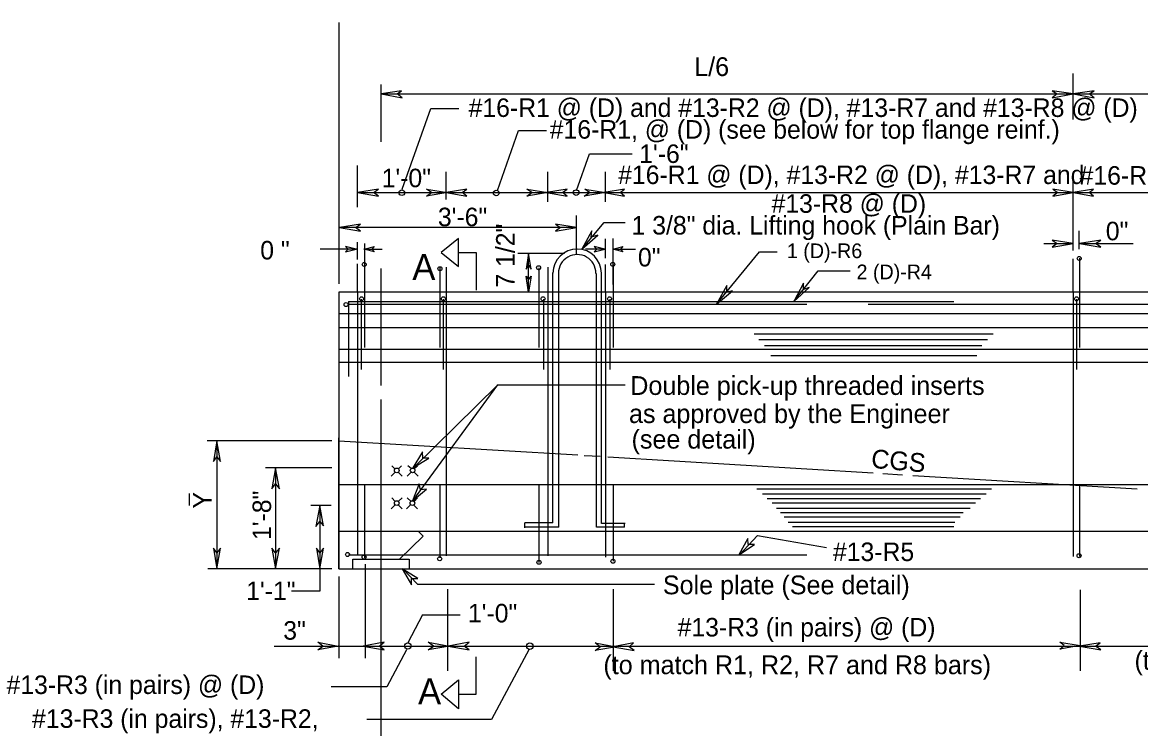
# Model space of a CAD drawing. Extents: x 499999.87 to 500002.82, y 499999.96 to 500001.79.
# Drawn here: x 500000.161 to 500000.735, y 500001.088 to 500001.45 of the extents above; entities that cross this region are included whole.
import ezdxf

# ---------------------------------------------------------------- set-up
doc = ezdxf.new("R2010")
doc.units = 0
doc.layers.add('1', color=7, linetype='Continuous')
doc.layers.add('2', color=7, linetype='Continuous')

# ---------------------------------------------------------------- blocks, each defined once
blk = doc.blocks.new('DIMEN')
at = {"layer": '1'}
blk.add_lwpolyline([(0, 0), (-0.455, 0.08), (-0.346, 0), (-0.452, -0.079)], close=True, dxfattribs=at)

msp = doc.modelspace()

# ---------------------------------------------------------------- linework, layer by layer
at = {"layer": '1'}
for p, q in [((500000.32349, 500001.45013), (500000.32349, 500001.31594)), ((500000.70046, 500001.40026), (500000.70046, 500001.42388)), ((500000.34514, 500001.38878), (500000.34514, 500001.41831)), ((500000.34514, 500001.41339), (500001.35663, 500001.41339)), ((500000.68537, 500001.41339), (500000.70046, 500001.41339)), ((500000.70046, 500001.41339), (500000.71424, 500001.41339)), ((500000.33301, 500001.35531), (500000.33301, 500001.37664)), ((500000.37861, 500001.35925), (500000.37861, 500001.37336)), ((500000.43077, 500001.35794), (500000.43077, 500001.37336)), ((500000.4603, 500001.35794), (500000.4603, 500001.37336)), ((500000.70046, 500001.33301), (500000.70046, 500001.37106)), ((500000.33301, 500001.36286), (500001.35663, 500001.36286)), ((500000.44554, 500001.33071), (500000.44554, 500001.35105)), ((500000.44816, 500001.33366), (500000.45965, 500001.34744)), ((500000.38419, 500001.34482), (500000.32382, 500001.34482)), ((500000.44554, 500001.34482), (500000.3832, 500001.34482)), ((500000.70341, 500001.34318), (500000.70341, 500001.33366)), ((500000.33301, 500001.32841), (500000.33301, 500001.33727)), ((500000.33661, 500001.33661), (500000.33661, 500001.31791)), ((500000.4603, 500001.32907), (500000.4603, 500001.33891)), ((500000.46424, 500001.31562), (500000.46424, 500001.33924)), ((500000.68537, 500001.33661), (500000.70046, 500001.33661)), ((500000.70374, 500001.33661), (500000.7313, 500001.33661)), ((500000.41535, 500001.33169), (500000.4393, 500001.33169)), ((500000.42093, 500001.31168), (500000.42093, 500001.33169)), ((500000.51739, 500001.30545), (500000.53937, 500001.33235)), ((500000.33301, 500001.31168), (500000.33301, 500001.32612)), ((500000.33661, 500001.32579), (500000.33661, 500001.28314)), ((500000.37861, 500001.32448), (500000.37861, 500001.17618)), ((500000.43077, 500001.32448), (500000.43077, 500001.17618)), ((500000.4603, 500001.31168), (500000.4603, 500001.32579)), ((500000.46424, 500001.32579), (500000.46424, 500001.28314)), ((500000.70046, 500001.31168), (500000.70046, 500001.32874)), ((500000.70374, 500001.32907), (500000.70374, 500001.28314)), ((500000.34514, 500001.26378), (500000.34514, 500001.32382)), ((500000.37533, 500001.32415), (500000.37533, 500001.28314)), ((500000.42618, 500001.32415), (500000.42618, 500001.28314)), ((500000.4334, 500001.31168), (500000.4334, 500001.32152)), ((500000.43635, 500001.31168), (500000.43635, 500001.32119)), ((500000.45571, 500001.31168), (500000.45571, 500001.32119)), ((500000.45833, 500001.31168), (500000.45833, 500001.32152)), ((500000.55709, 500001.30676), (500000.56955, 500001.32251)), ((500000.40518, 500001.3166), (500000.40518, 500001.31693)), ((500001.39272, 500001.31168), (500000.32349, 500001.31168)), ((500000.32349, 500001.31168), (500000.32349, 500001.16962)), ((500000.33301, 500001.31168), (500000.33301, 500001.17651)), ((500000.33497, 500001.30807), (500000.33497, 500001.27198)), ((500000.37697, 500001.30807), (500000.37697, 500001.27198)), ((500000.42848, 500001.30807), (500000.42848, 500001.27198)), ((500000.4334, 500001.19324), (500000.4334, 500001.31168)), ((500000.43635, 500001.19094), (500000.43635, 500001.31168)), ((500000.45571, 500001.19094), (500000.45571, 500001.31168)), ((500000.45833, 500001.19291), (500000.45833, 500001.31168)), ((500000.4603, 500001.31168), (500000.4603, 500001.17552)), ((500000.4626, 500001.30807), (500000.4626, 500001.27198)), ((500000.46916, 500001.31168), (500000.46916, 500001.31168)), ((500000.70046, 500001.31168), (500000.70046, 500001.17585)), ((500000.7021, 500001.30807), (500000.7021, 500001.27198)), ((500000.32841, 500001.30676), (500000.32841, 500001.26837)), ((500000.32841, 500001.30676), (500000.63911, 500001.30676)), ((500000.32841, 500001.30545), (500000.56365, 500001.30545)), ((500000.32841, 500001.30217), (500000.32841, 500001.26837)), ((500000.59514, 500001.30545), (500001.39272, 500001.30545)), ((500001.39272, 500001.30052), (500000.32349, 500001.30052)), ((500001.39272, 500001.29331), (500000.32349, 500001.29331)), ((500000.65945, 500001.29003), (500000.53675, 500001.29003)), ((500000.6565, 500001.28707), (500000.53904, 500001.28707)), ((500000.65354, 500001.28412), (500000.54199, 500001.28412)), ((500001.39272, 500001.28215), (500000.32349, 500001.28215)), ((500000.65092, 500001.27887), (500000.54528, 500001.27887)), ((500001.39272, 500001.27559), (500000.32349, 500001.27559)), ((500000.34514, 500001.17717), (500000.34514, 500001.25656)), ((500000.34514, 500001.24147), (500000.34514, 500001.25558)), ((500000.31988, 500001.23524), (500000.25591, 500001.23524)), ((500000.26083, 500001.23524), (500000.26083, 500001.16962)), ((500000.32349, 500001.16962), (500000.32349, 500001.23688)), ((500000.32349, 500001.16962), (500000.32349, 500001.23688)), ((500000.32349, 500001.16962), (500000.32349, 500001.23688)), ((500000.32349, 500001.23524), (500000.44619, 500001.22802)), ((500000.32349, 500001.16962), (500000.32349, 500001.23458)), ((500000.32349, 500001.16962), (500000.32349, 500001.23458)), ((500000.34514, 500001.06365), (500000.34514, 500001.23688)), ((500000.44948, 500001.22769), (500000.45768, 500001.22736)), ((500000.46161, 500001.22703), (500000.59777, 500001.21883)), ((500000.31988, 500001.22146), (500000.28576, 500001.22146)), ((500000.29101, 500001.22146), (500000.29101, 500001.16962)), ((500000.35236, 500001.2208), (500000.35072, 500001.22244)), ((500000.354, 500001.2208), (500000.35564, 500001.22244)), ((500000.36056, 500001.22113), (500000.35892, 500001.22244)), ((500000.3622, 500001.22113), (500000.36385, 500001.22244)), ((500000.35039, 500001.21719), (500000.35236, 500001.21916)), ((500000.35597, 500001.21719), (500000.354, 500001.21916)), ((500000.3586, 500001.21719), (500000.36056, 500001.21916)), ((500000.36417, 500001.21719), (500000.3622, 500001.21916)), ((500000.60269, 500001.2185), (500000.61286, 500001.21785)), ((500000.61811, 500001.21752), (500000.73327, 500001.21063)), ((500000.32349, 500001.21293), (500001.39272, 500001.21293)), ((500000.33661, 500001.21293), (500000.33661, 500001.1752)), ((500000.37533, 500001.21293), (500000.37533, 500001.1752)), ((500000.42618, 500001.21293), (500000.42618, 500001.1729)), ((500000.46424, 500001.21293), (500000.46424, 500001.17356)), ((500000.53806, 500001.21063), (500000.65846, 500001.21063)), ((500000.70374, 500001.21293), (500000.70374, 500001.17585)), ((500000.35236, 500001.20407), (500000.35072, 500001.20604)), ((500000.354, 500001.20407), (500000.35597, 500001.20604)), ((500000.36056, 500001.20407), (500000.3586, 500001.20604)), ((500000.3622, 500001.20407), (500000.36385, 500001.20604)), ((500000.54101, 500001.20801), (500000.65584, 500001.20801)), ((500000.54331, 500001.20571), (500000.65289, 500001.20571)), ((500000.31955, 500001.2021), (500000.30906, 500001.2021)), ((500000.31365, 500001.2021), (500000.31365, 500001.15814)), ((500000.32349, 500001.16962), (500000.32349, 500001.19849)), ((500000.32349, 500001.16962), (500000.32349, 500001.19849)), ((500000.35039, 500001.20046), (500000.35236, 500001.20243)), ((500000.35597, 500001.20046), (500000.354, 500001.20243)), ((500000.35827, 500001.20046), (500000.36024, 500001.20243)), ((500000.36385, 500001.20046), (500000.36188, 500001.20243)), ((500000.54593, 500001.20341), (500000.65026, 500001.20341)), ((500000.54823, 500001.20079), (500000.64764, 500001.20079)), ((500000.5502, 500001.19849), (500000.64403, 500001.19849)), ((500000.41896, 500001.19062), (500000.41896, 500001.19324)), ((500000.4334, 500001.19324), (500000.41896, 500001.19324)), ((500000.47047, 500001.19291), (500000.45833, 500001.19291)), ((500000.47014, 500001.19094), (500000.47014, 500001.19324)), ((500000.55217, 500001.19619), (500000.64239, 500001.19619)), ((500000.55413, 500001.19357), (500000.63976, 500001.19357)), ((500000.32349, 500001.18898), (500000.91503, 500001.18898)), ((500000.3668, 500001.18635), (500000.36417, 500001.18898)), ((500000.43635, 500001.19094), (500000.41896, 500001.19094)), ((500000.47014, 500001.19094), (500000.45571, 500001.19094)), ((500000.53839, 500001.18668), (500000.57382, 500001.18045)), ((500000.55643, 500001.19127), (500000.63911, 500001.19127)), ((500000.35466, 500001.17454), (500000.3668, 500001.18635)), ((500000.32349, 500001.16962), (500000.32349, 500001.17684)), ((500000.32841, 500001.17684), (500000.56365, 500001.17684)), ((500000.32841, 500001.17684), (500000.32841, 500001.17684)), ((500000.31988, 500001.16962), (500000.25623, 500001.16962)), ((500000.32349, 500001.16962), (500000.39075, 500001.16962)), ((500000.32349, 500001.16962), (500000.92946, 500001.16962)), ((500000.32349, 500001.16962), (500000.33071, 500001.16962)), ((500000.32349, 500001.16962), (500000.34514, 500001.16962)), ((500000.33071, 500001.16962), (500000.33071, 500001.17454)), ((500000.33071, 500001.17454), (500000.33563, 500001.17454)), ((500000.33563, 500001.17454), (500000.35958, 500001.17454)), ((500000.33694, 500001.17192), (500000.33694, 500001.12369)), ((500000.35958, 500001.17454), (500000.35958, 500001.16929)), ((500000.32349, 500001.16568), (500000.32349, 500001.12369)), ((500000.31365, 500001.15814), (500000.29921, 500001.15814)), ((500000.36385, 500001.16175), (500000.48556, 500001.16175)), ((500000.37927, 500001.15912), (500000.37927, 500001.11713)), ((500000.46424, 500001.15912), (500000.46424, 500001.11713)), ((500000.70407, 500001.15879), (500000.70407, 500001.11713)), ((500000.29035, 500001.12992), (500001.35269, 500001.12992))]:
    msp.add_line(p, q, dxfattribs=at)
for points in [[(500000.34514, 500001.41339), (500000.35597, 500001.41142), (500000.35335, 500001.41339), (500000.35564, 500001.41503)], [(500000.70046, 500001.41339), (500000.68963, 500001.41503), (500000.69226, 500001.41339), (500000.68963, 500001.41142)], [(500000.70046, 500001.41339), (500000.71129, 500001.41142), (500000.70866, 500001.41339), (500000.71129, 500001.41503)], [(500000.33301, 500001.36286), (500000.34383, 500001.36089), (500000.34121, 500001.36286), (500000.34383, 500001.3645)], [(500000.37927, 500001.36286), (500000.36844, 500001.36089), (500000.37106, 500001.36286), (500000.36844, 500001.3645)], [(500000.37861, 500001.36286), (500000.38911, 500001.36089), (500000.38681, 500001.36286), (500000.38911, 500001.3645)], [(500000.43077, 500001.36286), (500000.41995, 500001.36089), (500000.42257, 500001.36286), (500000.41995, 500001.3645)], [(500000.43012, 500001.36286), (500000.44062, 500001.36089), (500000.43832, 500001.36286), (500000.44062, 500001.3645)], [(500000.4603, 500001.36286), (500000.44948, 500001.36089), (500000.4521, 500001.36286), (500000.4498, 500001.3645)], [(500000.45965, 500001.36286), (500000.47014, 500001.36089), (500000.46785, 500001.36286), (500000.47014, 500001.3645)], [(500000.70046, 500001.36286), (500000.68996, 500001.3645), (500000.69259, 500001.36286), (500000.68996, 500001.36089)], [(500000.70046, 500001.36286), (500000.71096, 500001.36089), (500000.70866, 500001.36286), (500000.71096, 500001.3645)], [(500000.32382, 500001.34482), (500000.33465, 500001.34285), (500000.33202, 500001.34482), (500000.33465, 500001.34646)], [(500000.44554, 500001.34482), (500000.43471, 500001.34646), (500000.43734, 500001.34482), (500000.43471, 500001.34285)], [(500000.44816, 500001.33366), (500000.45636, 500001.34088), (500000.45308, 500001.3399), (500000.45341, 500001.34318)], [(500000.38484, 500001.33924), (500000.37598, 500001.33202), (500000.38484, 500001.3248)], [(500000.70046, 500001.33661), (500000.68963, 500001.33825), (500000.69226, 500001.33661), (500000.68963, 500001.33465)], [(500000.70374, 500001.33661), (500000.71457, 500001.33465), (500000.71194, 500001.33661), (500000.71457, 500001.33825)], [(500000.42093, 500001.33169), (500000.41962, 500001.32349), (500000.42093, 500001.32546), (500000.42224, 500001.32349)], [(500000.42093, 500001.31168), (500000.41962, 500001.31988), (500000.42093, 500001.31791), (500000.42224, 500001.31988)], [(500000.51739, 500001.30545), (500000.52559, 500001.31234), (500000.52264, 500001.31168), (500000.52264, 500001.31496)], [(500000.55709, 500001.30676), (500000.56496, 500001.31398), (500000.56201, 500001.31299), (500000.56201, 500001.31627)], [(500000.26083, 500001.23524), (500000.25919, 500001.22474), (500000.26083, 500001.22703), (500000.2628, 500001.22474)], [(500000.29101, 500001.22146), (500000.28904, 500001.21063), (500000.29101, 500001.21325), (500000.29298, 500001.21063)], [(500000.31365, 500001.2021), (500000.31168, 500001.19127), (500000.31365, 500001.1939), (500000.31562, 500001.1916)], [(500000.26083, 500001.16962), (500000.2628, 500001.18012), (500000.26083, 500001.17782), (500000.25919, 500001.18012)], [(500000.29101, 500001.16962), (500000.29298, 500001.18012), (500000.29101, 500001.17782), (500000.28904, 500001.18012)], [(500000.31365, 500001.16962), (500000.31562, 500001.18012), (500000.31365, 500001.17782), (500000.31201, 500001.18012)], [(500000.32316, 500001.12992), (500000.31266, 500001.12795), (500000.31529, 500001.12992), (500000.31266, 500001.13189)], [(500000.33596, 500001.12992), (500000.34678, 500001.12795), (500000.34416, 500001.12992), (500000.34678, 500001.13189)], [(500000.38025, 500001.12992), (500000.36942, 500001.12795), (500000.37205, 500001.12992), (500000.36942, 500001.13189)], [(500000.37959, 500001.12992), (500000.39042, 500001.12795), (500000.3878, 500001.12992), (500000.39042, 500001.13189)], [(500000.46588, 500001.12959), (500000.45505, 500001.12762), (500000.45768, 500001.12959), (500000.45505, 500001.13156)], [(500000.46424, 500001.12959), (500000.47507, 500001.12762), (500000.47244, 500001.12959), (500000.47474, 500001.13156)], [(500000.70407, 500001.13025), (500000.69357, 500001.12828), (500000.69587, 500001.13025), (500000.69357, 500001.13189)], [(500000.70374, 500001.12992), (500000.71457, 500001.12795), (500000.71194, 500001.12992), (500000.71424, 500001.13156)], [(500000.38484, 500001.09777), (500000.37598, 500001.10531), (500000.38484, 500001.11253)]]:
    msp.add_lwpolyline(points, close=True, dxfattribs=at)
for points in [[(500000.38484, 500001.33202), (500000.39403, 500001.33202), (500000.39403, 500001.31266)], [(500000.38484, 500001.10531), (500000.39403, 500001.10531), (500000.39403, 500001.12434)]]:
    msp.add_lwpolyline(points, dxfattribs=at)
for centre in [(500000.35324, 500001.22009), (500000.36135, 500001.22014), (500000.35319, 500001.20334), (500000.36123, 500001.20334)]:
    msp.add_circle(centre, 0.0012, dxfattribs=at)
for radius, start, end in [(0.01245, 0.06073, 179.57174), (0.00963, 359.77063, 179.95401)]:
    msp.add_arc((500000.44584, 500001.32131), radius, start, end, dxfattribs=at)
at = {"layer": '2'}
for p, q in [((500000.35597, 500001.3645), (500000.37073, 500001.40584)), ((500000.37073, 500001.40584), (500000.38517, 500001.40584)), ((500000.40486, 500001.36385), (500000.41568, 500001.39469)), ((500000.41568, 500001.39469), (500000.43012, 500001.39469)), ((500000.44554, 500001.36385), (500000.4521, 500001.38255)), ((500000.4521, 500001.38255), (500000.47408, 500001.38255)), ((500000.45965, 500001.34744), (500000.47047, 500001.34744)), ((500000.33268, 500001.33366), (500000.31398, 500001.33366)), ((500000.33661, 500001.33366), (500000.3458, 500001.33366)), ((500000.4603, 500001.33366), (500000.45013, 500001.33366)), ((500000.46424, 500001.33366), (500000.47572, 500001.33366)), ((500000.53937, 500001.33235), (500000.54856, 500001.33235)), ((500000.56955, 500001.32251), (500000.58596, 500001.32251)), ((500000.24672, 500001.20833), (500000.24672, 500001.2021)), ((500000.36647, 500001.146), (500000.35892, 500001.13156)), ((500000.36647, 500001.146), (500000.38583, 500001.146)), ((500000.35827, 500001.12795), (500000.3481, 500001.10892)), ((500000.42126, 500001.12828), (500000.4019, 500001.09219)), ((500000.3481, 500001.10892), (500000.31955, 500001.10892)), ((500000.4019, 500001.09219), (500000.33793, 500001.09219))]:
    msp.add_line(p, q, dxfattribs=at)
for points in [[(500000.36155, 500001.2044), (500000.40518, 500001.26411), (500000.47047, 500001.26411)], [(500000.36188, 500001.22146), (500000.40518, 500001.26411)], [(500000.5292, 500001.17684), (500000.53839, 500001.18668)], [(500000.3563, 500001.16962), (500000.36385, 500001.16175)]]:
    msp.add_lwpolyline(points, dxfattribs=at)
for centre, radius in [((500000.35581, 500001.36266), 0.00144), ((500000.40429, 500001.36252), 0.00144), ((500000.4453, 500001.36271), 0.00144), ((500000.33652, 500001.32584), 0.00103), ((500000.3754, 500001.32365), 0.00103), ((500000.42603, 500001.32418), 0.00103), ((500000.46412, 500001.3259), 0.00103), ((500000.70356, 500001.32892), 0.00103), ((500000.33514, 500001.30819), 0.00103), ((500000.37714, 500001.30819), 0.00103), ((500000.42831, 500001.30819), 0.00103), ((500000.46246, 500001.30819), 0.00103), ((500000.70216, 500001.30819), 0.00103), ((500000.32719, 500001.30525), 0.00103), ((500000.32796, 500001.17693), 0.00103), ((500000.33646, 500001.17562), 0.00103), ((500000.37525, 500001.17473), 0.00103), ((500000.70346, 500001.17629), 0.00103), ((500000.42624, 500001.17293), 0.00103), ((500000.46418, 500001.17347), 0.00103), ((500000.35894, 500001.12995), 0.00166), ((500000.42149, 500001.12984), 0.00166)]:
    msp.add_circle(centre, radius, dxfattribs=at)

# ---------------------------------------------------------------- block references
at = {"layer": '1'}
for p, xscale, yscale, rotation in [((500000.36155, 500001.22146), 0.020335993728704913, 0.028997620687227374, -135.2122484075259), ((500000.36122, 500001.2044), 0.020335993728704913, 0.028997620687227374, -126.02341233016712), ((500000.52887, 500001.17684), 0.020335993728704916, 0.02899762068722737, -133.01860462742513), ((500000.35597, 500001.16962), 0.020335993728704913, 0.028997620687227374, 133.96860786839156)]:
    msp.add_blockref('DIMEN', p, dxfattribs=dict(at, xscale=xscale, yscale=yscale, rotation=rotation))
at = {"layer": '2', "xscale": 0.0118626630084112, "yscale": 0.016915278734215968}
for p in [(500000.33235, 500001.33366), (500000.45997, 500001.33366)]:
    msp.add_blockref('DIMEN', p, dxfattribs=at)
at = {"layer": '2', "xscale": 0.0118626630084112, "yscale": -0.016915278734215968, "rotation": 180}
for p in [(500000.33629, 500001.33366), (500000.46391, 500001.33366)]:
    msp.add_blockref('DIMEN', p, dxfattribs=at)

# ---------------------------------------------------------------- texts
at = {"layer": '1'}
for s, height, p in [('L/6', 0.009632, (500000.50591, 500001.42257)), ('#16-R1 @ (D) and #13-R2 @ (D), #13-R7 and #13-R8 @ (D) ', 0.0095138, (500000.39009, 500001.40157)), ('#16-R1, @ (D) (see below for top flange reinf.)', 0.0095138, (500000.43176, 500001.39042)), ('1\'-6"', 0.009514, (500000.47769, 500001.37795)), ('#16-R1 @ (D), #13-R2 @ (D), #13-R7 and ', 0.0095138, (500000.46686, 500001.36713)), ('#16-R1 @ (D), #13-R2 @ (D), #13-R7 and #13-R8 @ (D)', 0.0095138, (500000.70374, 500001.3668)), ('1\'-0"', 0.009514, (500000.34547, 500001.36549)), ('#13-R8 @ (D)', 0.0095138, (500000.5456, 500001.35236)), ('3\'-6"', 0.009514, (500000.37434, 500001.34547)), ('1 3/8" dia. Lifting hook (Plain Bar)', 0.0095138, (500000.47375, 500001.34121)), ('0"', 0.009514, (500000.71719, 500001.33825)), ('0 "', 0.009514, (500000.28314, 500001.32841)), ('1 (D)-R6', 0.007545, (500000.55348, 500001.32907)), ('A', 0.01325, (500000.36122, 500001.31791)), ('0"', 0.009514, (500000.47703, 500001.3248)), ('2 (D)-R4 ', 0.007545, (500000.58924, 500001.31824)), ('Double pick-up threaded inserts ', 0.0096319, (500000.4731, 500001.25886)), ('as approved by the Engineer ', 0.0096319, (500000.47244, 500001.24442)), ('(see detail) ', 0.0096319, (500000.47375, 500001.2313)), ('#13-R5', 0.009514, (500000.5771, 500001.17356)), ('Sole plate (See detail)', 0.0096319, (500000.48983, 500001.1565)), ('1\'-1"', 0.009514, (500000.27592, 500001.15354)), ('1\'-0"', 0.009514, (500000.38976, 500001.14206)), ('3"', 0.009514, (500000.29495, 500001.1332)), ('#13-R3 (in pairs) @ (D) ', 0.0095138, (500000.49738, 500001.13484)), (' (to match R1, R2, R7 and R8 bars)', 0.0096319, (500000.45571, 500001.11549)), (' (to match R1, R2, R7 and R8 bars)', 0.0096319, (500000.72835, 500001.11778)), ('#13-R3 (in pairs) @ (D)', 0.0095138, (500000.15289, 500001.10531)), ('A', 0.01325, (500000.36417, 500001.10007)), ('#13-R3 (in pairs), #13-R2, ', 0.0095138, (500000.16601, 500001.08793))]:
    msp.add_text(s, height=height, dxfattribs=at).set_placement(p)
for s, height, rotation, p in [('7 1/2"', 0.009514, 90, (500000.41371, 500001.31398)), ('CGS', 0.009632, 355, (500000.59646, 500001.22146)), ('Y', 0.00963, 90, (500000.2582, 500001.20046)), ('1\'-8"', 0.009514, 90, (500000.28871, 500001.18438))]:
    msp.add_text(s, height=height, rotation=rotation, dxfattribs=at).set_placement(p)

doc.saveas('drawing.dxf')
